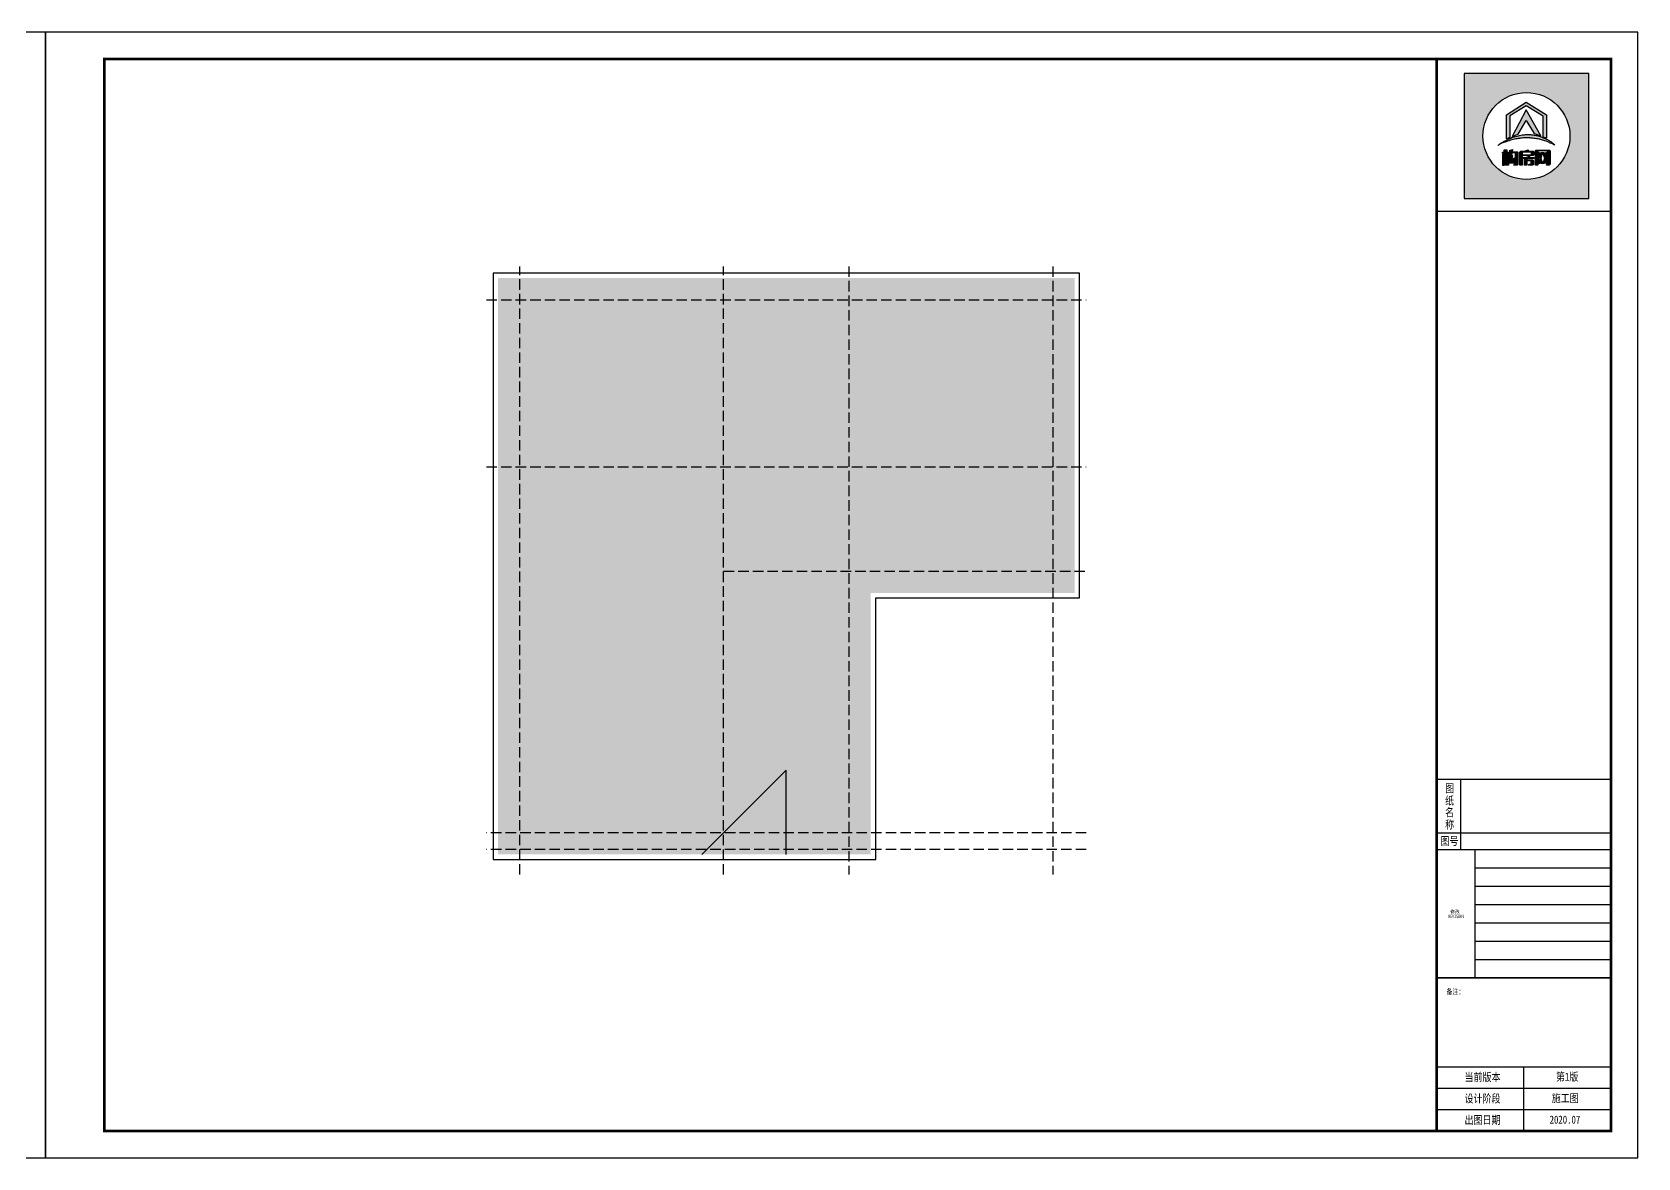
# Model space of a CAD drawing. Header units: millimetres. Extents: x -807114 to 558292, y -468455 to -61603.
# Drawn here: x 370179 to 408621, y -200066 to -173111 of the extents above; entities that cross this region are included whole.
import ezdxf
from ezdxf.enums import TextEntityAlignment as Align

# ---------------------------------------------------------------- set-up
doc = ezdxf.new("R2010")
doc.units = ezdxf.units.MM
doc.header["$LTSCALE"] = 1000
doc.linetypes.add('DASH', pattern=[0.35, 0.25, -0.1])
for name, color, linetype in [('PUB_TEXT', 3, 'Continuous'), ('PUB_TITLE', 4, 'Continuous'), ('建-屋顶', 4, 'Continuous'), ('建-轴', 1, 'Continuous')]:
    doc.layers.add(name, color=color, linetype=linetype)
doc.styles.add('ZDBOX', font='simsun.ttc', dxfattribs={"width": 0.7})
doc.styles.add('宋体', font='simsun.ttc', dxfattribs={"width": 0.8})

# ---------------------------------------------------------------- blocks, each defined once
blk = doc.blocks.new('sadasfafa')
h = blk.add_hatch(color=252)
h.dxf.hatch_style = 1
h.paths.add_polyline_path([(1853311, -2488040), (1853311, -2490368), (1855639, -2490368), (1855639, -2488040)])
h.paths.add_polyline_path([(1855286, -2489204, 1), (1853664, -2489204, 1)], flags=16)
edge = h.paths.add_edge_path(flags=0)
edge.add_spline(control_points=[(1853945, -2489376), (1853935, -2489385), (1854022, -2489327), (1854064, -2489324), (1854178, -2489280), (1854273, -2489257), (1854375, -2489242), (1854470, -2489236), (1854555, -2489239), (1854630, -2489250), (1854700, -2489259), (1854781, -2489280), (1854854, -2489303), (1854917, -2489335), (1854967, -2489354), (1854993, -2489368), (1855014, -2489382), (1854982, -2489354), (1854965, -2489332), (1854910, -2489297), (1854854, -2489260), (1854784, -2489234), (1854713, -2489206), (1854640, -2489189), (1854569, -2489179), (1854497, -2489176), (1854414, -2489178), (1854321, -2489198), (1854229, -2489222), (1854147, -2489257), (1854080, -2489292), (1854021, -2489325), (1853977, -2489352), (1853953, -2489369), (1853945, -2489376)], knot_values=[0, 0, 0, 0, 114.670179, 423.637006, 763.89867, 1083.683754, 1343.405239, 1688.07646, 1952.326814, 2113.699055, 2375.693807, 2595.188681, 2872.839541, 3068.155951, 3238.592156, 3348.056762, 3361.095167, 3431.805845, 3527.265261, 3733.200323, 3952.805082, 4160.23278, 4398.128766, 4650.488133, 4837.16968, 5050.428326, 5308.684497, 5588.159898, 5913.430939, 6163.12325, 6398.139207, 6601.625078, 6772.549769, 6871.149972, 6871.149972, 6871.149972, 6871.149972], degree=3, periodic=1)
h.paths.add_polyline_path([(1854530, -2489580), (1854534, -2489580), (1854534, -2489603), (1854618, -2489603), (1854618, -2489621), (1854481, -2489621), (1854481, -2489650), (1854589, -2489650), (1854599, -2489656), (1854606, -2489666), (1854606, -2489733), (1854600, -2489742), (1854590, -2489750), (1854506, -2489750), (1854514, -2489740), (1854518, -2489731), (1854552, -2489731), (1854558, -2489728), (1854560, -2489721), (1854560, -2489675), (1854558, -2489670), (1854553, -2489667), (1854481, -2489667), (1854481, -2489750), (1854436, -2489750), (1854436, -2489626), (1854433, -2489621), (1854406, -2489621), (1854406, -2489603), (1854488, -2489603), (1854488, -2489590)], flags=0)
h.paths.add_polyline_path([(1854486, -2489468), (1854506, -2489461), (1854506, -2489485), (1854510, -2489489), (1854601, -2489489), (1854609, -2489494), (1854615, -2489502), (1854615, -2489556), (1854607, -2489564), (1854599, -2489569), (1854401, -2489569), (1854394, -2489573), (1854394, -2489750), (1854349, -2489750), (1854349, -2489504), (1854355, -2489495), (1854367, -2489489), (1854462, -2489489), (1854462, -2489474)], flags=0)
h.paths.add_polyline_path([(1854394, -2489554), (1854394, -2489512), (1854404, -2489506), (1854562, -2489506), (1854570, -2489513), (1854570, -2489554)], flags=0)
h.paths.add_polyline_path([(1854214, -2489569), (1854203, -2489632), (1854193, -2489683), (1854194, -2489689), (1854218, -2489689), (1854220, -2489683), (1854214, -2489633), (1854254, -2489614), (1854263, -2489686), (1854263, -2489700), (1854255, -2489709), (1854159, -2489709), (1854150, -2489702), (1854148, -2489692), (1854173, -2489569)], flags=0)
h.paths.add_polyline_path([(1854187, -2489466), (1854213, -2489458), (1854207, -2489496), (1854296, -2489496), (1854305, -2489498), (1854312, -2489505), (1854314, -2489513), (1854314, -2489733), (1854310, -2489741), (1854301, -2489750), (1854231, -2489750), (1854238, -2489741), (1854243, -2489730), (1854261, -2489730), (1854268, -2489727), (1854270, -2489720), (1854270, -2489531), (1854270, -2489526), (1854267, -2489521), (1854260, -2489516), (1854202, -2489516), (1854201, -2489534), (1854196, -2489558), (1854150, -2489558), (1854159, -2489535), (1854165, -2489504), (1854167, -2489471)], flags=0)
h.paths.add_polyline_path([(1854140, -2489544), (1854140, -2489750), (1854114, -2489750), (1854114, -2489544)], flags=0)
h.paths.add_polyline_path([(1854056, -2489544), (1854053, -2489750), (1854031, -2489750), (1854031, -2489544)], flags=0)
h.paths.add_polyline_path([(1854107, -2489459), (1854107, -2489508), (1854139, -2489508), (1854139, -2489527), (1854107, -2489527), (1854107, -2489750), (1854062, -2489750), (1854062, -2489527), (1854029, -2489527), (1854029, -2489508), (1854062, -2489508), (1854062, -2489459)], flags=0)
h.paths.add_polyline_path([(1854209, -2489211), (1854471, -2488714), (1854743, -2489200), (1854618, -2489155), (1854470, -2488913), (1854318, -2489172)], flags=0)
h.paths.add_polyline_path([(1854102, -2488808), (1854470, -2488575), (1854848, -2488810), (1854848, -2489247), (1854790, -2489223), (1854790, -2488832), (1854471, -2488643), (1854168, -2488829), (1854168, -2489231), (1854102, -2489257)], flags=0)
h.paths.add_polyline_path([(1854685, -2489750), (1854641, -2489750), (1854641, -2489488), (1854641, -2489484), (1854646, -2489475), (1854656, -2489467), (1854898, -2489467), (1854907, -2489471), (1854916, -2489478), (1854916, -2489731), (1854908, -2489743), (1854902, -2489750), (1854847, -2489750), (1854858, -2489732), (1854866, -2489731), (1854869, -2489724), (1854869, -2489718), (1854867, -2489718), (1854836, -2489718), (1854826, -2489684), (1854814, -2489718), (1854746, -2489718), (1854736, -2489684), (1854722, -2489718), (1854689, -2489718), (1854689, -2489709), (1854691, -2489709), (1854720, -2489621), (1854685, -2489512)], flags=0)
h.paths.add_polyline_path([(1854779, -2489518), (1854809, -2489621), (1854781, -2489709), (1854777, -2489709), (1854750, -2489621), (1854775, -2489518)], flags=0)
h = blk.add_hatch(color=7)
h.dxf.hatch_style = 1
h.paths.add_polyline_path([(1854102, -2489257), (1854168, -2489231), (1854168, -2488829), (1854471, -2488643), (1854790, -2488832), (1854790, -2489223), (1854848, -2489247), (1854848, -2488810), (1854470, -2488575), (1854102, -2488808)])
h = blk.add_hatch(color=7)
h.dxf.hatch_style = 1
h.paths.add_polyline_path([(1854318, -2489172), (1854470, -2488913), (1854618, -2489155), (1854743, -2489200), (1854471, -2488714), (1854209, -2489211)])
h = blk.add_hatch(color=7)
h.dxf.hatch_style = 1
edge = h.paths.add_edge_path()
edge.add_spline(control_points=[(1853945, -2489376), (1853953, -2489369), (1853977, -2489352), (1854021, -2489325), (1854080, -2489292), (1854147, -2489257), (1854229, -2489222), (1854321, -2489198), (1854414, -2489178), (1854497, -2489176), (1854569, -2489179), (1854640, -2489189), (1854713, -2489206), (1854784, -2489234), (1854854, -2489260), (1854910, -2489297), (1854965, -2489332), (1854982, -2489354), (1855014, -2489382), (1854993, -2489368), (1854967, -2489354), (1854917, -2489335), (1854854, -2489303), (1854781, -2489280), (1854700, -2489259), (1854630, -2489250), (1854555, -2489239), (1854470, -2489236), (1854375, -2489242), (1854273, -2489257), (1854178, -2489280), (1854064, -2489324), (1854022, -2489327), (1853935, -2489385), (1853945, -2489376)], knot_values=[0, 0, 0, 0, 98.600203, 269.524894, 473.010766, 708.026723, 957.719033, 1282.990074, 1562.465475, 1820.721647, 2033.980292, 2220.661839, 2473.021206, 2710.917192, 2918.34489, 3137.949649, 3343.884711, 3439.344127, 3510.054805, 3523.09321, 3632.557816, 3802.994021, 3998.310431, 4275.961291, 4495.456165, 4757.450917, 4918.823158, 5183.073513, 5527.744733, 5787.466218, 6107.251302, 6447.512966, 6756.479793, 6871.149972, 6871.149972, 6871.149972, 6871.149972], degree=3, periodic=1)
h = blk.add_hatch(color=7)
h.dxf.hatch_style = 1
h.paths.add_polyline_path([(1854062, -2489459), (1854062, -2489508), (1854029, -2489508), (1854029, -2489527), (1854062, -2489527), (1854062, -2489750), (1854107, -2489750), (1854107, -2489527), (1854139, -2489527), (1854139, -2489508), (1854107, -2489508), (1854107, -2489459)])
h = blk.add_hatch(color=7)
h.dxf.hatch_style = 1
h.paths.add_polyline_path([(1854167, -2489471), (1854165, -2489504), (1854159, -2489535), (1854150, -2489558), (1854196, -2489558), (1854201, -2489534), (1854202, -2489516), (1854260, -2489516), (1854267, -2489521), (1854270, -2489526), (1854270, -2489531), (1854270, -2489720), (1854268, -2489727), (1854261, -2489730), (1854243, -2489730), (1854238, -2489741), (1854231, -2489750), (1854301, -2489750), (1854310, -2489741), (1854314, -2489733), (1854314, -2489513), (1854312, -2489505), (1854305, -2489498), (1854296, -2489496), (1854207, -2489496), (1854213, -2489458), (1854187, -2489466)])
h = blk.add_hatch(color=7)
h.dxf.hatch_style = 1
h.paths.add_polyline_path([(1854462, -2489474), (1854462, -2489489), (1854367, -2489489), (1854355, -2489495), (1854349, -2489504), (1854349, -2489750), (1854394, -2489750), (1854394, -2489573), (1854401, -2489569), (1854599, -2489569), (1854607, -2489564), (1854615, -2489556), (1854615, -2489502), (1854609, -2489494), (1854601, -2489489), (1854510, -2489489), (1854506, -2489485), (1854506, -2489461), (1854486, -2489468)])
h.paths.add_polyline_path([(1854394, -2489554), (1854394, -2489512), (1854404, -2489506), (1854562, -2489506), (1854570, -2489513), (1854570, -2489554)], flags=16)
h = blk.add_hatch(color=7)
h.dxf.hatch_style = 1
h.paths.add_polyline_path([(1854685, -2489512), (1854685, -2489493), (1854693, -2489483), (1854862, -2489483), (1854869, -2489491), (1854869, -2489724), (1854866, -2489731), (1854858, -2489732), (1854847, -2489750), (1854902, -2489750), (1854908, -2489743), (1854916, -2489731), (1854916, -2489478), (1854907, -2489471), (1854898, -2489467), (1854656, -2489467), (1854646, -2489475), (1854641, -2489484), (1854641, -2489488), (1854641, -2489750), (1854685, -2489750)])
h = blk.add_hatch(color=7)
h.dxf.hatch_style = 1
h.paths.add_polyline_path([(1854031, -2489544), (1854031, -2489750), (1854053, -2489750), (1854056, -2489544)])
h = blk.add_hatch(color=7)
h.dxf.hatch_style = 1
h.paths.add_polyline_path([(1854114, -2489544), (1854114, -2489750), (1854140, -2489750), (1854140, -2489544)])
h = blk.add_hatch(color=7)
h.dxf.hatch_style = 1
h.paths.add_polyline_path([(1854173, -2489569), (1854148, -2489692), (1854150, -2489702), (1854159, -2489709), (1854255, -2489709), (1854263, -2489700), (1854263, -2489686), (1854254, -2489614), (1854214, -2489633), (1854220, -2489683), (1854218, -2489689), (1854194, -2489689), (1854193, -2489683), (1854203, -2489632), (1854214, -2489569)])
h = blk.add_hatch(color=7)
h.dxf.hatch_style = 1
h.paths.add_polyline_path([(1854488, -2489590), (1854488, -2489603), (1854406, -2489603), (1854406, -2489621), (1854433, -2489621), (1854436, -2489626), (1854436, -2489750), (1854481, -2489750), (1854481, -2489667), (1854553, -2489667), (1854558, -2489670), (1854560, -2489675), (1854560, -2489721), (1854558, -2489728), (1854552, -2489731), (1854518, -2489731), (1854514, -2489740), (1854506, -2489750), (1854590, -2489750), (1854600, -2489742), (1854606, -2489733), (1854606, -2489666), (1854599, -2489656), (1854589, -2489650), (1854481, -2489650), (1854481, -2489621), (1854618, -2489621), (1854618, -2489603), (1854534, -2489603), (1854534, -2489580), (1854530, -2489580)])
h = blk.add_hatch(color=7)
h.dxf.hatch_style = 1
h.paths.add_polyline_path([(1854866, -2489709), (1854840, -2489621), (1854866, -2489512), (1854836, -2489512), (1854824, -2489558), (1854808, -2489512), (1854745, -2489512), (1854734, -2489557), (1854719, -2489512), (1854689, -2489512), (1854720, -2489621), (1854691, -2489709), (1854689, -2489709), (1854689, -2489710), (1854689, -2489718), (1854722, -2489718), (1854736, -2489684), (1854746, -2489718), (1854814, -2489718), (1854826, -2489684), (1854836, -2489718), (1854867, -2489718), (1854867, -2489709)])
h.paths.add_polyline_path([(1854779, -2489518), (1854809, -2489621), (1854781, -2489709), (1854777, -2489709), (1854750, -2489621), (1854775, -2489518)], flags=16)
for points in [[(1855639, -2488040), (1853311, -2488040), (1853311, -2490368), (1855639, -2490368)], [(1854102, -2489257), (1854102, -2488808), (1854470, -2488575), (1854848, -2488810), (1854848, -2489247), (1854790, -2489223), (1854790, -2488832), (1854471, -2488643), (1854168, -2488829), (1854168, -2489231)], [(1854209, -2489211), (1854318, -2489172), (1854470, -2488913), (1854618, -2489155), (1854743, -2489200), (1854471, -2488714)], [(1854062, -2489459), (1854107, -2489459), (1854107, -2489508), (1854139, -2489508), (1854139, -2489527), (1854107, -2489527), (1854107, -2489750), (1854062, -2489750), (1854062, -2489527), (1854029, -2489527), (1854029, -2489508), (1854062, -2489508)], [(1854462, -2489474), (1854486, -2489468), (1854506, -2489461), (1854506, -2489485), (1854510, -2489489), (1854601, -2489489), (1854609, -2489494), (1854615, -2489502), (1854615, -2489556), (1854607, -2489564), (1854599, -2489569), (1854401, -2489569), (1854394, -2489573), (1854394, -2489750), (1854349, -2489750), (1854349, -2489504), (1854355, -2489495), (1854367, -2489489), (1854462, -2489489)], [(1854641, -2489750), (1854641, -2489488), (1854641, -2489484), (1854646, -2489475), (1854656, -2489467), (1854898, -2489467), (1854907, -2489471), (1854916, -2489478), (1854916, -2489731), (1854908, -2489743), (1854902, -2489750), (1854847, -2489750), (1854858, -2489732), (1854866, -2489731), (1854869, -2489724), (1854869, -2489491), (1854862, -2489483), (1854693, -2489483), (1854685, -2489493), (1854685, -2489750)], [(1854056, -2489544), (1854031, -2489544), (1854031, -2489750), (1854053, -2489750)], [(1854114, -2489544), (1854140, -2489544), (1854140, -2489750), (1854114, -2489750)], [(1854394, -2489554), (1854570, -2489554), (1854570, -2489513), (1854562, -2489506), (1854404, -2489506), (1854394, -2489512)], [(1854488, -2489590), (1854530, -2489580), (1854534, -2489580), (1854534, -2489603), (1854618, -2489603), (1854618, -2489621), (1854481, -2489621), (1854481, -2489650), (1854589, -2489650), (1854599, -2489656), (1854606, -2489666), (1854606, -2489733), (1854600, -2489742), (1854590, -2489750), (1854506, -2489750), (1854514, -2489740), (1854518, -2489731), (1854552, -2489731), (1854558, -2489728), (1854560, -2489721), (1854560, -2489675), (1854558, -2489670), (1854553, -2489667), (1854481, -2489667), (1854481, -2489750), (1854436, -2489750), (1854436, -2489626), (1854433, -2489621), (1854406, -2489621), (1854406, -2489603), (1854488, -2489603)], [(1854775, -2489518), (1854779, -2489518), (1854809, -2489621), (1854781, -2489709), (1854777, -2489709), (1854750, -2489621)]]:
    blk.add_lwpolyline(points, close=True)
for points in [[(1854167, -2489471), (1854187, -2489466), (1854213, -2489458), (1854207, -2489496), (1854296, -2489496), (1854305, -2489498), (1854312, -2489505), (1854314, -2489513), (1854314, -2489733), (1854310, -2489741), (1854301, -2489750), (1854231, -2489750), (1854238, -2489741), (1854243, -2489730), (1854261, -2489730), (1854268, -2489727), (1854270, -2489720), (1854270, -2489531), (1854270, -2489526), (1854267, -2489521), (1854260, -2489516), (1854202, -2489516), (1854201, -2489534), (1854196, -2489558), (1854150, -2489558), (1854150, -2489558), (1854159, -2489535), (1854165, -2489504), (1854167, -2489471)], [(1854173, -2489569), (1854214, -2489569), (1854203, -2489632), (1854193, -2489683), (1854194, -2489689), (1854218, -2489689), (1854220, -2489683), (1854214, -2489633), (1854254, -2489614), (1854263, -2489686), (1854263, -2489700), (1854255, -2489709), (1854159, -2489709), (1854150, -2489702), (1854148, -2489692), (1854173, -2489569)], [(1854866, -2489709), (1854866, -2489709), (1854867, -2489709), (1854867, -2489718), (1854836, -2489718), (1854826, -2489684), (1854814, -2489718), (1854746, -2489718), (1854736, -2489684), (1854722, -2489718), (1854689, -2489718), (1854689, -2489710), (1854689, -2489709), (1854691, -2489709), (1854720, -2489621), (1854689, -2489512)]]:
    blk.add_lwpolyline(points)
at = {"color": 7}
blk.add_lwpolyline([(1854689, -2489512), (1854719, -2489512), (1854734, -2489557), (1854745, -2489512), (1854808, -2489512), (1854824, -2489558), (1854836, -2489512), (1854866, -2489512), (1854840, -2489621), (1854866, -2489709)], dxfattribs=at)
blk.add_circle((1854475, -2489204), 811)
at = {"start_tangent": (-0.74079, -0.671736), "end_tangent": (-0.74079, -0.671736)}
blk.add_spline([(1853945, -2489376), (1853977, -2489357), (1854071, -2489318), (1854178, -2489282), (1854280, -2489257), (1854365, -2489245), (1854479, -2489238), (1854566, -2489241), (1854619, -2489248), (1854704, -2489261), (1854775, -2489279), (1854861, -2489308), (1854920, -2489335), (1854972, -2489357), (1855003, -2489375), (1855007, -2489377), (1854990, -2489361), (1854968, -2489339), (1854913, -2489299), (1854851, -2489261), (1854787, -2489235), (1854714, -2489208), (1854633, -2489189), (1854572, -2489180), (1854501, -2489177), (1854416, -2489181), (1854326, -2489198), (1854222, -2489227), (1854146, -2489259), (1854077, -2489294), (1854019, -2489327), (1853971, -2489357), (1853945, -2489376)], degree=3, dxfattribs=at)

msp = doc.modelspace()

# ---------------------------------------------------------------- hatches: boundary and pattern name
h = msp.add_hatch()
h.set_pattern_fill('弯瓦屋面', color=20, scale=120, angle=180)
h.set_pattern_definition([(180, (634261.2, 38606.3), (-240, -240), [48, -192]), (225, (634165.21, 38582.31), (-5e-14, -240), [67.88225, -271.529]), (270, (634117.2, 38534.3), (240, -240), [240]), (315, (634069.21, 38582.31), (240, -5e-14), [67.88225, -271.529]), (206.56505, (634213.21, 38606.31), (-240, -2e-07), [53.664, -482.99231]), (153.43495, (634069.21, 38582.31), (-240, 2e-07), [53.664, -482.99231])])
h.paths.add_polyline_path([(381334.6, -178999.5), (385104.6, -182769.5), (385794.6, -183459.5), (386484.6, -182769.5), (391364.6, -182769.5), (395134.6, -178999.5)])
h = msp.add_hatch()
h.set_pattern_fill('弯瓦屋面', color=20, scale=120, angle=270)
h.set_pattern_definition([(270, (634261.2, 38606.3), (240, -240), [48, -192]), (315, (634285.21, 38510.31), (240, -5e-14), [67.88225, -271.529]), (360, (634333.2, 38462.3), (240, 240), [240]), (45, (634285.21, 38414.31), (5e-14, 240), [67.88225, -271.529]), (296.56505, (634261.21, 38558.31), (2e-07, -240), [53.664, -482.99231]), (243.43495, (634285.21, 38414.31), (-2e-07, -240), [53.664, -482.99231])])
h.paths.add_polyline_path([(381334.6, -192799.5), (385104.6, -189029.5), (385794.6, -188339.5), (385794.6, -183459.5), (385104.6, -182769.5), (381334.6, -178999.5)])
h.paths.add_polyline_path([(388234.6, -192799.5), (388234.6, -190779.5), (386214.6, -192799.5)])
h = msp.add_hatch()
h.set_pattern_fill('弯瓦屋面', color=20, scale=120, angle=90)
h.set_pattern_definition([(90, (634261.2, 38606.3), (-240, 240), [48, -192]), (135, (634237.21, 38702.31), (-240, 3e-14), [67.88225, -271.529]), (180, (634189.2, 38750.3), (-240, -240), [240]), (225, (634237.21, 38798.31), (-5e-14, -240), [67.88225, -271.529]), (116.56505, (634261.21, 38654.31), (-2e-07, 240), [53.664, -482.99231]), (63.43495, (634237.21, 38798.31), (2e-07, 240), [53.664, -482.99231])])
h.paths.add_polyline_path([(395134.6, -178999.5), (391364.6, -182769.5), (395134.6, -186539.5)])
h.paths.add_polyline_path([(390254.6, -186539.5), (386484.6, -182769.5), (385794.6, -183459.5), (385794.6, -188339.5), (386484.6, -189029.5), (388234.6, -190779.5), (390254.6, -192799.5)])
h.paths.add_polyline_path([(390254.6, -192799.5), (388234.6, -190779.5), (388234.6, -192799.5)])
h = msp.add_hatch()
h.set_pattern_fill('弯瓦屋面', color=20, scale=120)
h.set_pattern_definition([(0, (634261.2, 38606.3), (240, 240), [48, -192]), (45, (634357.21, 38630.31), (3e-14, 240), [67.88225, -271.529]), (90, (634405.2, 38678.3), (-240, 240), [240]), (135, (634453.21, 38630.31), (-240, 3e-14), [67.88225, -271.529]), (26.56505, (634309.21, 38606.31), (240, 2e-07), [53.664, -482.99231]), (333.43495, (634453.21, 38630.31), (240, -2e-07), [53.664, -482.99231])])
h.paths.add_polyline_path([(386214.6, -192799.5), (388234.6, -190779.5), (386484.6, -189029.5), (385794.6, -188339.5), (385104.6, -189029.5), (381334.6, -192799.5)])
h.paths.add_polyline_path([(395134.6, -186539.5), (391364.6, -182769.5), (386484.6, -182769.5), (390254.6, -186539.5)])

# ---------------------------------------------------------------- linework, layer by layer
for p, q in [((404385.1, -192685.5), (404385.1, -191000.9)), ((403807.5, -192284.4), (407979, -192284.4))]:
    msp.add_line(p, q)
at = {"const_width": 32.1}
for points in [[(403807.5, -177399.1), (407979, -177399.1)], [(403807.5, -191000.9), (407979, -191000.9)], [(403807.5, -192685.5), (407979, -192685.5)], [(403807.5, -195751.9), (407979, -195751.9)]]:
    msp.add_lwpolyline(points, dxfattribs=at)
msp.add_lwpolyline([(381214.6, -192919.5), (390374.6, -192919.5), (390374.6, -186659.5), (395254.6, -186659.5), (395254.6, -178879.5), (381214.6, -178879.5)], close=True)
at = {"layer": 'PUB_TITLE'}
for p, q in [((403807.5, -197883.9), (407979, -197883.9)), ((405893.2, -199424.1), (405893.2, -197883.9)), ((403807.5, -198397.3), (407979, -198397.3)), ((403807.5, -198910.7), (407979, -198910.7))]:
    msp.add_line(p, q, dxfattribs=at)
for points in [[(332378, -200065.9), (370499.4, -200065.9), (370499.4, -173111.4), (332378, -173111.4)], [(370499.4, -200065.9), (408620.8, -200065.9), (408620.8, -173111.4), (370499.4, -173111.4)], [(371905.8, -199424.1), (407979, -199424.1), (407979, -173753.2), (371905.8, -173753.2)]]:
    msp.add_lwpolyline(points, close=True, dxfattribs=at)
at = {"layer": 'PUB_TITLE', "const_width": 64.2}
msp.add_lwpolyline([(371905.8, -199424.1), (407979, -199424.1), (407979, -173753.2), (371905.8, -173753.2)], close=True, dxfattribs=at)
msp.add_lwpolyline([(403807.5, -199424.1), (403807.5, -173753.2)], dxfattribs=at)
at = {"layer": 'PUB_TITLE'}
msp.add_lwpolyline([(403807.5, -195751.9), (407979, -195751.9)], dxfattribs=at)
for points in [[(404715.1, -192685.5), (404715.1, -192685.5), (404715.1, -195732.7), (404715.1, -195732.7)], [(404715.1, -193123.6), (404715.1, -193123.6), (407146.2, -193123.6), (407979, -193123.6)], [(404715.1, -193561.6), (404715.1, -193561.6), (407146.2, -193561.6), (407979, -193561.6)], [(404715.1, -193999.7), (404715.1, -193999.7), (407146.2, -193999.7), (407979, -193999.7)], [(404715.1, -194437.7), (404715.1, -194437.7), (407146.2, -194437.7), (407979, -194437.7)], [(404715.1, -194875.8), (404715.1, -194875.8), (407146.2, -194875.8), (407979, -194875.8)], [(404715.1, -195313.8), (404715.1, -195313.8), (407146.2, -195313.8), (407979, -195313.8)]]:
    msp.add_open_spline(points, degree=3, dxfattribs=at)
at = {"layer": '建-屋顶'}
for p, q in [((388234.6, -190779.5), (386214.6, -192799.5)), ((388234.6, -192799.5), (388234.6, -190779.5))]:
    msp.add_line(p, q, dxfattribs=at)
at = {"layer": '建-轴', "linetype": 'DASH'}
for p, q in [((381854.6, -193279.5), (381854.6, -178719.5)), ((386734.6, -193279.5), (386734.6, -178719.5)), ((389734.6, -178719.5), (389734.6, -193279.5)), ((394614.6, -178719.5), (394614.6, -193279.5)), ((381054.6, -179519.5), (395414.6, -179519.5)), ((381054.6, -183519.5), (395414.6, -183519.5)), ((386734.6, -186019.5), (395414.6, -186019.5)), ((395414.6, -192279.5), (381054.6, -192279.5)), ((395414.6, -192679.5), (381054.6, -192679.5))]:
    msp.add_line(p, q, dxfattribs=at)

# ---------------------------------------------------------------- block references
at = {"xscale": 1.28304, "yscale": 1.28304, "zscale": 1.28304}
msp.add_blockref('sadasfafa', (-1973412.6, 3018148.9), dxfattribs=at)

# ---------------------------------------------------------------- texts
at = {"style": 'ZDBOX', "width": 0.8}
for s, height, p in [('纸', 192.5, (404113.6, -191506)), ('图', 192.5, (404113.6, -191215.6)), ('名', 192.5, (404113.6, -191786.6)), ('称', 192.5, (404113.6, -192081.8)), ('图号', 192.53, (404109.7, -192478.9)), ('备注：', 128.35, (404250.8, -196082.5))]:
    msp.add_text(s, height=height, dxfattribs=at).set_placement(p, align=Align.MIDDLE)
for s, p in [('当前版本', (404470.1, -198228.6)), ('第1版', (406658.6, -198219.9)), ('设计阶段', (404470.1, -198742.1)), ('施工图', (406558, -198733.3)), ('出图日期', (404470.1, -199255.5)), ('2020.07', (406507.8, -199246.7))]:
    msp.add_text(s, height=192.53, dxfattribs=at).set_placement(p)
at = {"layer": 'PUB_TEXT', "color": 8, "style": '宋体'}
msp.add_text('修改', height=81.59, dxfattribs=at).set_placement((404126.6, -194213.4))
at = {"layer": 'PUB_TEXT', "color": 8, "style": '宋体', "width": 0.7}
msp.add_text('REVISION', height=81.59, dxfattribs=at).set_placement((404082.1, -194347.3), align=Align.BOTTOM_LEFT)

doc.saveas('drawing.dxf')
